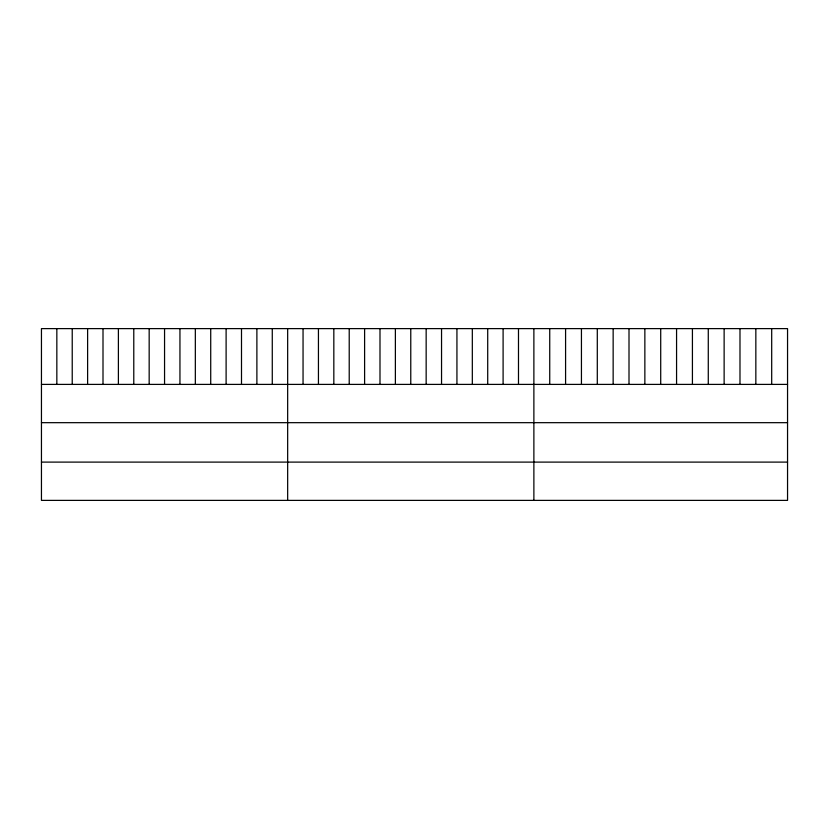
<?xml version="1.0" encoding="UTF-8"?>
<svg xmlns="http://www.w3.org/2000/svg" width="829" height="829" viewBox="0 0 829 829"><rect width="100%" height="100%" fill="white"/><g stroke="black" fill="none" stroke-linecap="round" stroke-linejoin="round"><path stroke-width="1.24" d="M787.55 384.397L787.55 500.384L41.45 500.384L41.45 328.616L787.55 328.616L787.55 384.397L41.45 384.397M41.45 422.676L787.55 422.676M41.45 462.105L787.55 462.105M771.695 328.616L771.695 384.397M755.841 328.616L755.841 384.397M739.986 328.616L739.986 384.397M724.131 328.616L724.131 384.397M708.277 328.616L708.277 384.397M692.422 328.616L692.422 384.397M676.568 328.616L676.568 384.397M660.713 328.616L660.713 384.397M644.858 328.616L644.858 384.397M629.004 328.616L629.004 384.397M613.149 328.616L613.149 384.397M597.294 328.616L597.294 384.397M581.44 328.616L581.44 384.397M565.585 328.616L565.585 384.397M549.731 328.616L549.731 384.397M533.876 328.616L533.876 500.384M518.488 328.616L518.488 384.397M503.099 328.616L503.099 384.397M487.711 328.616L487.711 384.397M472.323 328.616L472.323 384.397M456.934 328.616L456.934 384.397M441.546 328.616L441.546 384.397M426.158 328.616L426.158 384.397M410.769 328.616L410.769 384.397M395.381 328.616L395.381 384.397M379.993 328.616L379.993 384.397M364.605 328.616L364.605 384.397M349.216 328.616L349.216 384.397M333.828 328.616L333.828 384.397M318.44 328.616L318.44 384.397M303.051 328.616L303.051 384.397M287.663 328.616L287.663 500.384M272.275 328.616L272.275 384.397M256.886 328.616L256.886 384.397M241.498 328.616L241.498 384.397M226.11 328.616L226.11 384.397M210.721 328.616L210.721 384.397M195.333 328.616L195.333 384.397M179.945 328.616L179.945 384.397M164.556 328.616L164.556 384.397M149.168 328.616L149.168 384.397M133.78 328.616L133.78 384.397M118.392 328.616L118.392 384.397M103.003 328.616L103.003 384.397M87.615 328.616L87.615 384.397M72.227 328.616L72.227 384.397M56.838 328.616L56.838 384.397"/></g></svg>
